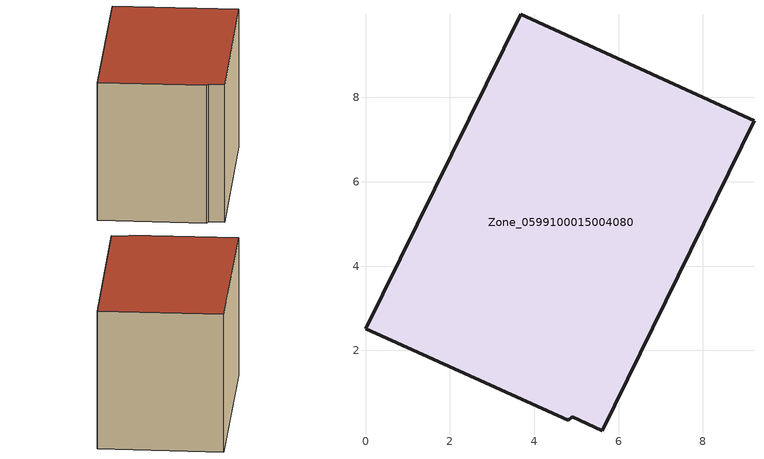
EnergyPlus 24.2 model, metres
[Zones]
Zone_0599100015004080
 floor ground (C_G): 5.62,0.1 4.9,0.43 4.81,0.34 0,2.52 3.68,9.97 9.21,7.45 z0.8
 wall outside (C_F): 9.21,7.45 3.68,9.97 0,2.52 4.81,0.34 4.9,0.43 5.62,0.1 9.21,7.45 z0.8:8.2
 roof outside (C_R): 4.9,0.43 5.62,0.1 9.21,7.45 3.68,9.97 0,2.52 4.81,0.34 z8.2
[BUILDING]
Pand.0599100015004080: North Axis=0; Terrain=City; Loads Convergence Tolerance Value=0.04; Temperature Convergence Tolerance Value=0.4; Solar Distribution=FullExterior; Maximum Number of Warmup Days=25; Minimum Number of Warmup Days=1
[Site:Location]
Rotterdam.The.Hague.AP_ZH_NLD Design_Conditions: Latitude=51.96; Longitude=4.45; Time Zone=1; Elevation=-4.5
[SITE:GROUNDTEMPERATURE:BUILDINGSURFACE]
18, 18, 18, 18, 18, 18, 18, 18, 18, 18, 18, 18
[MATERIAL] Thermal Absorptance=0.9; Solar Absorptance=0.7; Visible Absorptance=0.7
Name | Roughness | Thickness | Conductivity | Density | Specific Heat
G.TI.1965-1974 | MediumSmooth | 0.15 | 0.882353 | 540 | 1210
F.TI.1965-1974 | Rough | 0.3 | 0.697674 | 1920 | 840
R.TI.1965-1974 | MediumRough | 0.2 | 0.232558 | 1500 | 1000
[CONSTRUCTION]
C_G: G.TI.1965-1974
C_F: F.TI.1965-1974
C_R: R.TI.1965-1974
[ZONE]
Zone_0599100015004080: Type=1; Multiplier=1; Ceiling Height=Autocalculate; Volume=Autocalculate; Floor Area=autocalculate; Part of Total Floor Area=Yes
[ZONEINFILTRATION:DESIGNFLOWRATE]
Infil_Zone_0599100015004080: Zone or ZoneList or Space or SpaceList=Zone_0599100015004080; Schedule=AlwaysOn; Design Flow Rate Calculation Method=Flow/Area; Flow Rate per Floor Area=0.003; Constant Term Coefficient=1; Temperature Term Coefficient=0; Velocity Term Coefficient=0; Velocity Squared Term Coefficient=0
[HVACTEMPLATE:ZONE:IDEALLOADSAIRSYSTEM]
Zone_0599100015004080: Maximum Heating Supply Air Temperature=50; Minimum Cooling Supply Air Temperature=13; Maximum Heating Supply Air Humidity Ratio=0.0156; Minimum Cooling Supply Air Humidity Ratio=0.0077; Heating Limit=NoLimit; Cooling Limit=NoLimit; Dehumidification Control Type=ConstantSensibleHeatRatio; Cooling Sensible Heat Ratio=0.7; Dehumidification Setpoint=60; Humidification Control Type=None; Humidification Setpoint=30; Outdoor Air Method=None; Outdoor Air Flow Rate per Person=0.00944; Outdoor Air Flow Rate per Zone Floor Area=0; Outdoor Air Flow Rate per Zone=0; Demand Controlled Ventilation Type=None; Outdoor Air Economizer Type=NoEconomizer; Heat Recovery Type=None; Sensible Heat Recovery Effectiveness=0.7; Latent Heat Recovery Effectiveness=0.65
[ZONECONTROL:THERMOSTAT]
ThermostatControl_Zone_0599100015004080: Zone or ZoneList=Zone_0599100015004080; Control Type Schedule=DualSetpointControlType; Control 1=Thermostat_Zone_0599100015004080; Temperature Difference Between Cutout And Setpoint=0
[THERMOSTATSETPOINT:DUALSETPOINT]
Thermostat_Zone_0599100015004080: Heating Setpoint Temperature Schedule=HeatingSetpoint_Zone_0599100015004080; Cooling Setpoint Temperature Schedule=CoolingSetpoint_Zone_0599100015004080
[SCHEDULE:COMPACT]
HeatingSetpoint_Zone_0599100015004080: Through: 12/31, For: AllDays, Until: 24:00, 21
CoolingSetpoint_Zone_0599100015004080: Through: 12/31, For: AllDays, Until: 24:00, 24
DualSetpointControlType: Through: 12/31, For: AllDays, Until: 24:00, 4
AlwaysOn: Through: 12/31, For: AllDays, Until: 24:00, 1
